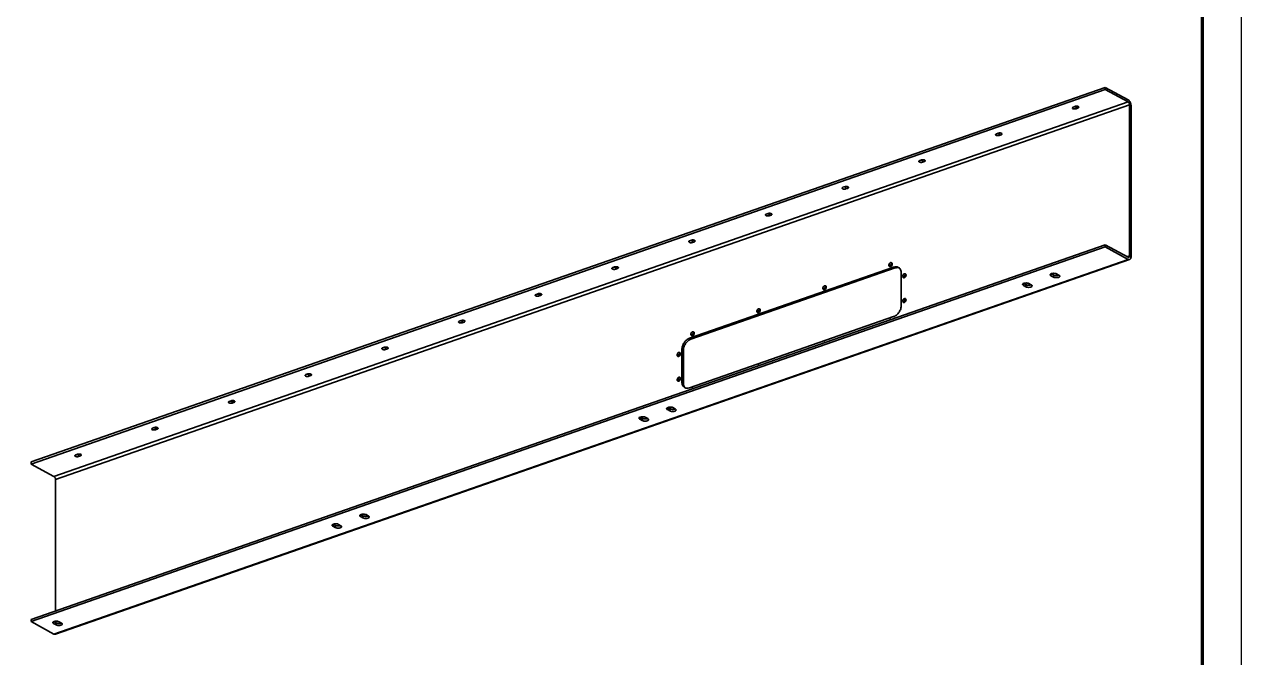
# Model space of a CAD drawing. Header units: millimetres. Extents: x 0 to 420, y 0 to 297.
# Drawn here: x 265.1 to 420, y 135.9 to 216.5 of the extents above; entities that cross this region are included whole.
import ezdxf

# ---------------------------------------------------------------- set-up
doc = ezdxf.new("R2010")
doc.units = ezdxf.units.MM

msp = doc.modelspace()

# ---------------------------------------------------------------- linework, layer by layer
at = {"color": 1, "lineweight": 35}
for p, q in [((402.65, 208.45), (266, 160.81)), ((266, 160.54), (402.65, 208.18)), ((405.56, 206.87), (402.65, 208.45)), ((402.65, 208.18), (402.65, 208.45)), ((402.65, 208.18), (405.56, 206.6)), ((405.56, 206.6), (268.9, 158.96)), ((405.74, 206.23), (269.09, 158.59)), ((398.56, 205.94), (398.79, 206.03)), ((398.68, 205.99), (398.81, 205.98)), ((398.79, 206.03), (398.87, 206.04)), ((398.81, 205.98), (398.94, 206.01)), ((398.87, 206.04), (398.95, 206.05)), ((398.94, 206.01), (399.05, 206.05)), ((398.94, 206.01), (398.94, 205.74)), ((398.95, 206.05), (399.03, 206.05)), ((399.03, 206.05), (399.11, 206.04)), ((399.11, 206.04), (399.18, 206.02)), ((399.17, 206.03), (399.17, 205.82)), ((399.18, 206.02), (399.24, 205.99)), ((399.24, 205.99), (399.27, 205.96)), ((405.63, 206.82), (405.56, 206.87)), ((405.56, 206.6), (405.59, 206.57)), ((405.59, 206.57), (405.63, 206.54)), ((405.7, 206.75), (405.63, 206.82)), ((405.63, 206.54), (405.69, 206.45)), ((405.69, 206.45), (405.73, 206.34)), ((405.77, 206.66), (405.7, 206.75)), ((405.73, 206.34), (405.74, 206.23)), ((405.74, 206.23), (405.74, 187.01)), ((405.82, 206.57), (405.77, 206.66)), ((405.87, 206.46), (405.82, 206.57)), ((405.9, 206.35), (405.87, 206.46)), ((405.92, 206.23), (405.9, 206.35)), ((405.93, 206.12), (405.92, 206.23)), ((405.93, 186.91), (405.93, 206.12)), ((398.45, 205.84), (398.46, 205.87)), ((398.46, 205.81), (398.45, 205.84)), ((398.46, 205.87), (398.48, 205.9)), ((398.49, 205.77), (398.46, 205.81)), ((398.48, 205.9), (398.51, 205.92)), ((398.55, 205.74), (398.49, 205.77)), ((398.51, 205.92), (398.56, 205.94)), ((398.62, 205.72), (398.55, 205.74)), ((398.7, 205.71), (398.62, 205.72)), ((398.78, 205.71), (398.7, 205.71)), ((398.86, 205.72), (398.78, 205.71)), ((398.94, 205.74), (398.86, 205.72)), ((399.17, 205.82), (398.94, 205.74)), ((399.22, 205.84), (399.17, 205.82)), ((399.25, 205.87), (399.22, 205.84)), ((399.27, 205.89), (399.25, 205.87)), ((399.27, 205.96), (399.28, 205.92)), ((399.28, 205.92), (399.27, 205.89)), ((388.69, 202.47), (388.72, 202.5)), ((388.69, 202.44), (388.69, 202.47)), ((388.7, 202.4), (388.69, 202.44)), ((388.73, 202.37), (388.7, 202.4)), ((388.72, 202.5), (388.75, 202.52)), ((388.79, 202.34), (388.73, 202.37)), ((388.75, 202.52), (388.8, 202.54)), ((388.86, 202.32), (388.79, 202.34)), ((388.8, 202.54), (389.03, 202.62)), ((388.94, 202.31), (388.86, 202.32)), ((388.92, 202.58), (389.05, 202.58)), ((389.02, 202.31), (388.94, 202.31)), ((389.1, 202.32), (389.02, 202.31)), ((389.03, 202.62), (389.11, 202.64)), ((389.05, 202.58), (389.17, 202.61)), ((389.17, 202.34), (389.1, 202.32)), ((389.11, 202.64), (389.19, 202.65)), ((389.17, 202.61), (389.29, 202.65)), ((389.17, 202.61), (389.17, 202.34)), ((389.41, 202.42), (389.17, 202.34)), ((389.19, 202.65), (389.27, 202.65)), ((389.27, 202.65), (389.35, 202.64)), ((389.35, 202.64), (389.42, 202.62)), ((389.41, 202.62), (389.41, 202.42)), ((389.46, 202.44), (389.41, 202.42)), ((389.42, 202.62), (389.48, 202.59)), ((389.49, 202.46), (389.46, 202.44)), ((389.48, 202.59), (389.51, 202.56)), ((389.51, 202.49), (389.49, 202.46)), ((389.51, 202.56), (389.52, 202.52)), ((389.52, 202.52), (389.51, 202.49)), ((378.93, 199.07), (378.96, 199.09)), ((378.93, 199.04), (378.93, 199.07)), ((378.94, 199), (378.93, 199.04)), ((378.97, 198.97), (378.94, 199)), ((378.96, 199.09), (378.99, 199.12)), ((379.03, 198.94), (378.97, 198.97)), ((378.99, 199.12), (379.04, 199.14)), ((379.1, 198.92), (379.03, 198.94)), ((379.04, 199.14), (379.27, 199.22)), ((379.18, 198.91), (379.1, 198.92)), ((379.16, 199.18), (379.29, 199.18)), ((379.26, 198.91), (379.18, 198.91)), ((379.34, 198.92), (379.26, 198.91)), ((379.27, 199.22), (379.35, 199.24)), ((379.29, 199.18), (379.41, 199.2)), ((379.41, 198.93), (379.34, 198.92)), ((379.35, 199.24), (379.43, 199.25)), ((379.41, 199.2), (379.53, 199.25)), ((379.41, 199.2), (379.41, 198.93)), ((379.65, 199.02), (379.41, 198.93)), ((379.43, 199.25), (379.51, 199.25)), ((379.51, 199.25), (379.59, 199.24)), ((379.59, 199.24), (379.66, 199.22)), ((379.65, 199.22), (379.65, 199.02)), ((379.7, 199.04), (379.65, 199.02)), ((379.66, 199.22), (379.71, 199.19)), ((379.73, 199.06), (379.7, 199.04)), ((379.71, 199.19), (379.75, 199.15)), ((379.75, 199.09), (379.73, 199.06)), ((379.75, 199.15), (379.76, 199.12)), ((379.76, 199.12), (379.75, 199.09)), ((369.17, 195.66), (369.19, 195.69)), ((369.17, 195.63), (369.17, 195.66)), ((369.18, 195.6), (369.17, 195.63)), ((369.21, 195.56), (369.18, 195.6)), ((369.19, 195.69), (369.23, 195.72)), ((369.27, 195.54), (369.21, 195.56)), ((369.23, 195.72), (369.28, 195.74)), ((369.34, 195.52), (369.27, 195.54)), ((369.28, 195.74), (369.51, 195.82)), ((369.42, 195.51), (369.34, 195.52)), ((369.39, 195.78), (369.53, 195.78)), ((369.5, 195.5), (369.42, 195.51)), ((369.58, 195.51), (369.5, 195.5)), ((369.51, 195.82), (369.58, 195.84)), ((369.53, 195.78), (369.65, 195.8)), ((369.58, 195.84), (369.67, 195.85)), ((369.65, 195.53), (369.58, 195.51)), ((369.65, 195.8), (369.77, 195.84)), ((369.65, 195.8), (369.65, 195.53)), ((369.89, 195.61), (369.65, 195.53)), ((369.67, 195.85), (369.75, 195.84)), ((369.75, 195.84), (369.83, 195.83)), ((369.83, 195.83), (369.9, 195.81)), ((369.89, 195.82), (369.89, 195.61)), ((369.93, 195.63), (369.89, 195.61)), ((369.9, 195.81), (369.95, 195.79)), ((369.97, 195.66), (369.93, 195.63)), ((369.95, 195.79), (369.99, 195.75)), ((369.99, 195.69), (369.97, 195.66)), ((369.99, 195.75), (370, 195.72)), ((370, 195.72), (369.99, 195.69)), ((359.4, 192.23), (359.41, 192.26)), ((359.42, 192.2), (359.4, 192.23)), ((359.41, 192.26), (359.43, 192.29)), ((359.45, 192.16), (359.42, 192.2)), ((359.43, 192.29), (359.47, 192.31)), ((359.5, 192.13), (359.45, 192.16)), ((359.47, 192.31), (359.52, 192.33)), ((359.57, 192.11), (359.5, 192.13)), ((359.52, 192.33), (359.75, 192.42)), ((359.65, 192.1), (359.57, 192.11)), ((359.63, 192.37), (359.77, 192.37)), ((359.74, 192.1), (359.65, 192.1)), ((359.82, 192.11), (359.74, 192.1)), ((359.75, 192.42), (359.82, 192.43)), ((359.77, 192.37), (359.89, 192.4)), ((359.82, 192.43), (359.9, 192.44)), ((359.89, 192.13), (359.82, 192.11)), ((359.89, 192.4), (360.01, 192.44)), ((359.89, 192.4), (359.89, 192.13)), ((360.13, 192.21), (359.89, 192.13)), ((359.9, 192.44), (359.99, 192.44)), ((359.99, 192.44), (360.07, 192.43)), ((360.07, 192.43), (360.14, 192.41)), ((360.13, 192.42), (360.13, 192.21)), ((360.17, 192.23), (360.13, 192.21)), ((360.14, 192.41), (360.19, 192.38)), ((360.21, 192.26), (360.17, 192.23)), ((360.19, 192.38), (360.23, 192.35)), ((360.23, 192.28), (360.21, 192.26)), ((360.23, 192.35), (360.24, 192.31)), ((360.24, 192.31), (360.23, 192.28)), ((349.76, 188.93), (349.99, 189.01)), ((349.87, 188.97), (350.01, 188.97)), ((349.99, 189.01), (350.06, 189.03)), ((350.01, 188.97), (350.13, 189)), ((350.06, 189.03), (350.14, 189.04)), ((350.13, 189), (350.25, 189.04)), ((350.13, 189), (350.13, 188.73)), ((350.14, 189.04), (350.23, 189.04)), ((350.23, 189.04), (350.31, 189.03)), ((350.31, 189.03), (350.38, 189.01)), ((350.37, 189.01), (350.37, 188.81)), ((350.38, 189.01), (350.43, 188.98)), ((350.43, 188.98), (350.47, 188.95)), ((350.47, 188.95), (350.48, 188.91)), ((266, 140.79), (402.65, 188.42)), ((266, 140.52), (402.65, 188.15)), ((349.64, 188.83), (349.65, 188.86)), ((349.66, 188.79), (349.64, 188.83)), ((349.65, 188.86), (349.67, 188.89)), ((349.69, 188.76), (349.66, 188.79)), ((349.67, 188.89), (349.71, 188.91)), ((349.74, 188.73), (349.69, 188.76)), ((349.71, 188.91), (349.76, 188.93)), ((349.81, 188.71), (349.74, 188.73)), ((349.89, 188.7), (349.81, 188.71)), ((349.98, 188.7), (349.89, 188.7)), ((350.06, 188.71), (349.98, 188.7)), ((350.13, 188.73), (350.06, 188.71)), ((350.37, 188.81), (350.13, 188.73)), ((350.41, 188.83), (350.37, 188.81)), ((350.45, 188.85), (350.41, 188.83)), ((350.47, 188.88), (350.45, 188.85)), ((350.48, 188.91), (350.47, 188.88)), ((402.65, 188.42), (402.65, 188.15)), ((405.56, 186.84), (402.65, 188.42)), ((402.65, 188.15), (405.56, 186.57)), ((268.9, 138.93), (405.56, 186.57)), ((269.1, 138.91), (405.75, 186.54)), ((375.11, 185.83), (375.12, 185.9)), ((375.12, 185.9), (375.15, 185.97)), ((375.15, 185.97), (375.19, 186.04)), ((375.19, 186.04), (375.23, 186.09)), ((375.23, 186.09), (375.29, 186.13)), ((375.29, 186.13), (375.35, 186.16)), ((375.34, 185.88), (375.32, 185.83)), ((375.37, 185.93), (375.34, 185.88)), ((375.35, 186.16), (375.41, 186.16)), ((375.41, 185.97), (375.37, 185.93)), ((375.41, 186.16), (375.46, 186.14)), ((375.45, 186.01), (375.41, 185.97)), ((375.49, 186.04), (375.45, 186.01)), ((375.46, 186.14), (375.49, 186.12)), ((375.49, 186.12), (375.52, 186.09)), ((375.53, 186.05), (375.49, 186.04)), ((375.54, 185.91), (375.5, 185.81)), ((375.52, 186.09), (375.53, 186.05)), ((375.53, 186.05), (375.54, 186.01)), ((375.54, 186.01), (375.54, 185.96)), ((375.54, 185.96), (375.54, 185.91)), ((405.74, 187.01), (405.44, 186.9)), ((405.61, 186.82), (405.56, 186.84)), ((405.56, 186.57), (405.61, 186.55)), ((405.66, 186.83), (405.61, 186.82)), ((405.61, 186.55), (405.66, 186.54)), ((405.69, 186.85), (405.66, 186.83)), ((405.66, 186.54), (405.71, 186.53)), ((405.72, 186.89), (405.69, 186.85)), ((405.71, 186.53), (405.75, 186.54)), ((405.74, 186.94), (405.72, 186.89)), ((405.74, 187.01), (405.74, 186.94)), ((405.75, 186.54), (405.79, 186.56)), ((405.79, 186.56), (405.83, 186.59)), ((405.83, 186.59), (405.86, 186.63)), ((405.86, 186.63), (405.88, 186.67)), ((405.88, 186.67), (405.92, 186.78)), ((405.92, 186.78), (405.93, 186.91)), ((339.88, 185.43), (339.89, 185.46)), ((339.89, 185.39), (339.88, 185.43)), ((339.89, 185.46), (339.91, 185.48)), ((339.93, 185.36), (339.89, 185.39)), ((339.91, 185.48), (339.95, 185.51)), ((339.98, 185.33), (339.93, 185.36)), ((339.95, 185.51), (340, 185.53)), ((340.05, 185.31), (339.98, 185.33)), ((340, 185.53), (340.23, 185.61)), ((340.13, 185.3), (340.05, 185.31)), ((340.11, 185.57), (340.25, 185.57)), ((340.22, 185.3), (340.13, 185.3)), ((340.3, 185.31), (340.22, 185.3)), ((340.23, 185.61), (340.3, 185.63)), ((340.25, 185.57), (340.37, 185.59)), ((340.3, 185.63), (340.38, 185.64)), ((340.37, 185.32), (340.3, 185.31)), ((340.37, 185.59), (340.49, 185.63)), ((340.37, 185.59), (340.37, 185.32)), ((340.6, 185.41), (340.37, 185.32)), ((340.38, 185.64), (340.47, 185.64)), ((340.47, 185.64), (340.55, 185.63)), ((340.55, 185.63), (340.62, 185.61)), ((340.6, 185.61), (340.6, 185.41)), ((340.65, 185.43), (340.6, 185.41)), ((340.62, 185.61), (340.67, 185.58)), ((340.69, 185.45), (340.65, 185.43)), ((340.67, 185.58), (340.71, 185.54)), ((340.71, 185.48), (340.69, 185.45)), ((340.71, 185.54), (340.72, 185.51)), ((340.72, 185.51), (340.71, 185.48)), ((349.76, 176.54), (375.72, 185.59)), ((375.91, 185.49), (349.94, 176.44)), ((375.12, 185.77), (375.11, 185.83)), ((375.14, 185.73), (375.12, 185.77)), ((375.16, 185.69), (375.14, 185.73)), ((375.2, 185.66), (375.16, 185.69)), ((375.23, 185.65), (375.2, 185.66)), ((375.27, 185.64), (375.23, 185.65)), ((375.31, 185.65), (375.27, 185.64)), ((375.31, 185.78), (375.3, 185.73)), ((375.3, 185.73), (375.31, 185.65)), ((375.32, 185.83), (375.31, 185.78)), ((375.36, 185.67), (375.31, 185.65)), ((375.4, 185.69), (375.36, 185.67)), ((375.44, 185.72), (375.4, 185.69)), ((375.5, 185.81), (375.44, 185.72)), ((375.88, 185.63), (375.72, 185.59)), ((375.72, 185.59), (375.91, 185.49)), ((376.04, 185.64), (375.88, 185.63)), ((375.91, 185.49), (376.04, 185.52)), ((376.11, 185.63), (376.04, 185.64)), ((376.04, 185.52), (376.17, 185.54)), ((376.18, 185.61), (376.11, 185.63)), ((376.17, 185.54), (376.29, 185.53)), ((376.25, 185.59), (376.18, 185.61)), ((376.32, 185.56), (376.25, 185.59)), ((376.29, 185.53), (376.41, 185.5)), ((376.4, 185.51), (376.32, 185.56)), ((376.48, 185.44), (376.4, 185.51)), ((376.54, 185.36), (376.48, 185.44)), ((376.6, 185.26), (376.54, 185.36)), ((376.64, 185.16), (376.6, 185.26)), ((376.67, 185.05), (376.64, 185.16)), ((376.69, 184.93), (376.67, 185.05)), ((376.7, 184.8), (376.69, 184.93)), ((376.7, 184.8), (376.7, 180.75)), ((376.87, 184.41), (376.88, 184.49)), ((376.88, 184.36), (376.87, 184.41)), ((376.88, 184.49), (376.9, 184.56)), ((376.89, 184.31), (376.88, 184.36)), ((376.92, 184.28), (376.89, 184.31)), ((376.9, 184.56), (376.94, 184.62)), ((376.94, 184.62), (376.99, 184.68)), ((376.99, 184.68), (377.05, 184.72)), ((377.05, 184.72), (377.11, 184.74)), ((377.08, 184.42), (377.06, 184.36)), ((377.06, 184.36), (377.06, 184.31)), ((377.06, 184.31), (377.07, 184.24)), ((377.1, 184.47), (377.08, 184.42)), ((377.13, 184.52), (377.1, 184.47)), ((377.11, 184.74), (377.17, 184.75)), ((377.16, 184.56), (377.13, 184.52)), ((377.19, 184.31), (377.15, 184.28)), ((377.2, 184.6), (377.16, 184.56)), ((377.17, 184.75), (377.22, 184.73)), ((377.26, 184.4), (377.19, 184.31)), ((377.25, 184.62), (377.2, 184.6)), ((377.22, 184.73), (377.25, 184.71)), ((377.25, 184.71), (377.27, 184.68)), ((377.29, 184.64), (377.25, 184.62)), ((377.29, 184.5), (377.26, 184.4)), ((377.27, 184.68), (377.29, 184.64)), ((377.29, 184.64), (377.3, 184.59)), ((377.3, 184.55), (377.29, 184.5)), ((377.3, 184.59), (377.3, 184.55)), ((395.64, 184.61), (395.65, 184.64)), ((395.65, 184.58), (395.64, 184.61)), ((395.65, 184.64), (395.66, 184.67)), ((395.67, 184.55), (395.65, 184.58)), ((395.66, 184.67), (395.73, 184.72)), ((395.7, 184.52), (395.67, 184.55)), ((395.74, 184.49), (395.7, 184.52)), ((395.73, 184.72), (395.82, 184.77)), ((395.74, 184.49), (395.74, 184.73)), ((396.05, 184.32), (395.74, 184.49)), ((395.77, 184.75), (396.05, 184.59)), ((395.82, 184.77), (395.94, 184.8)), ((395.94, 184.8), (396.08, 184.81)), ((396.05, 184.59), (396.12, 184.56)), ((396.05, 184.32), (396.05, 184.59)), ((396.16, 184.28), (396.05, 184.32)), ((396.08, 184.81), (396.22, 184.8)), ((396.12, 184.56), (396.2, 184.54)), ((396.2, 184.54), (396.29, 184.52)), ((396.22, 184.8), (396.34, 184.77)), ((396.29, 184.52), (396.39, 184.52)), ((396.34, 184.77), (396.44, 184.73)), ((396.39, 184.52), (396.48, 184.52)), ((396.44, 184.73), (396.76, 184.56)), ((396.48, 184.52), (396.58, 184.53)), ((396.58, 184.53), (396.66, 184.55)), ((396.66, 184.55), (396.73, 184.58)), ((396.77, 184.33), (396.68, 184.28)), ((396.76, 184.56), (396.8, 184.54)), ((396.83, 184.38), (396.77, 184.33)), ((396.8, 184.54), (396.83, 184.51)), ((396.83, 184.51), (396.85, 184.47)), ((396.85, 184.41), (396.83, 184.38)), ((396.85, 184.47), (396.86, 184.44)), ((396.86, 184.44), (396.85, 184.41)), ((366.72, 182.9), (366.73, 182.97)), ((366.73, 182.85), (366.72, 182.9)), ((366.73, 182.97), (366.75, 183.04)), ((366.74, 182.8), (366.73, 182.85)), ((366.77, 182.76), (366.74, 182.8)), ((366.75, 183.04), (366.79, 183.11)), ((366.8, 182.73), (366.77, 182.76)), ((366.79, 183.11), (366.84, 183.17)), ((366.84, 183.17), (366.9, 183.21)), ((366.9, 183.21), (366.96, 183.23)), ((366.93, 182.9), (366.91, 182.85)), ((366.91, 182.85), (366.91, 182.8)), ((366.91, 182.8), (366.92, 182.72)), ((366.95, 182.96), (366.93, 182.9)), ((366.98, 183), (366.95, 182.96)), ((366.96, 183.23), (367.01, 183.23)), ((367, 182.76), (366.96, 182.74)), ((367.01, 183.05), (366.98, 183)), ((367.04, 182.8), (367, 182.76)), ((367.01, 183.23), (367.07, 183.22)), ((367.05, 183.08), (367.01, 183.05)), ((367.1, 182.88), (367.04, 182.8)), ((367.09, 183.11), (367.05, 183.08)), ((367.07, 183.22), (367.1, 183.19)), ((367.14, 183.13), (367.09, 183.11)), ((367.1, 183.19), (367.12, 183.16)), ((367.14, 182.98), (367.1, 182.88)), ((367.12, 183.16), (367.14, 183.13)), ((367.14, 183.13), (367.15, 183.08)), ((367.15, 183.03), (367.14, 182.98)), ((367.15, 183.08), (367.15, 183.03)), ((376.95, 184.25), (376.92, 184.28)), ((376.99, 184.23), (376.95, 184.25)), ((377.03, 184.23), (376.99, 184.23)), ((377.07, 184.24), (377.03, 184.23)), ((377.11, 184.25), (377.07, 184.24)), ((377.15, 184.28), (377.11, 184.25)), ((392.13, 183.42), (392.15, 183.45)), ((392.13, 183.39), (392.13, 183.42)), ((392.14, 183.35), (392.13, 183.39)), ((392.15, 183.32), (392.14, 183.35)), ((392.15, 183.45), (392.21, 183.5)), ((392.19, 183.29), (392.15, 183.32)), ((392.23, 183.26), (392.19, 183.29)), ((392.21, 183.5), (392.31, 183.54)), ((392.23, 183.26), (392.23, 183.51)), ((392.54, 183.09), (392.23, 183.26)), ((392.25, 183.52), (392.54, 183.36)), ((392.31, 183.54), (392.43, 183.57)), ((392.43, 183.57), (392.57, 183.58)), ((392.54, 183.36), (392.61, 183.33)), ((392.54, 183.09), (392.54, 183.36)), ((392.64, 183.05), (392.54, 183.09)), ((392.57, 183.58), (392.7, 183.57)), ((392.61, 183.33), (392.69, 183.31)), ((392.77, 183.03), (392.64, 183.05)), ((392.69, 183.31), (392.78, 183.3)), ((392.7, 183.57), (392.83, 183.55)), ((392.9, 183.02), (392.77, 183.03)), ((392.78, 183.3), (392.87, 183.29)), ((392.83, 183.55), (392.93, 183.51)), ((392.87, 183.29), (392.97, 183.29)), ((393.04, 183.03), (392.9, 183.02)), ((392.93, 183.51), (393.24, 183.34)), ((392.97, 183.29), (393.06, 183.3)), ((393.16, 183.06), (393.04, 183.03)), ((393.06, 183.3), (393.15, 183.32)), ((393.15, 183.32), (393.22, 183.35)), ((393.26, 183.1), (393.16, 183.06)), ((393.24, 183.34), (393.28, 183.31)), ((393.32, 183.16), (393.26, 183.1)), ((393.28, 183.31), (393.32, 183.28)), ((393.32, 183.28), (393.33, 183.25)), ((393.34, 183.19), (393.32, 183.16)), ((393.33, 183.25), (393.34, 183.22)), ((393.34, 183.22), (393.34, 183.19)), ((396.28, 184.25), (396.16, 184.28)), ((396.42, 184.25), (396.28, 184.25)), ((396.55, 184.26), (396.42, 184.25)), ((396.68, 184.28), (396.55, 184.26)), ((330.12, 182.02), (330.13, 182.05)), ((330.13, 181.99), (330.12, 182.02)), ((330.13, 182.05), (330.15, 182.08)), ((330.17, 181.95), (330.13, 181.99)), ((330.15, 182.08), (330.19, 182.1)), ((330.22, 181.93), (330.17, 181.95)), ((330.19, 182.1), (330.23, 182.13)), ((330.29, 181.91), (330.22, 181.93)), ((330.23, 182.13), (330.47, 182.21)), ((330.37, 181.89), (330.29, 181.91)), ((330.35, 182.17), (330.49, 182.17)), ((330.46, 181.89), (330.37, 181.89)), ((330.54, 181.9), (330.46, 181.89)), ((330.47, 182.21), (330.54, 182.23)), ((330.49, 182.17), (330.61, 182.19)), ((330.54, 182.23), (330.62, 182.24)), ((330.61, 181.92), (330.54, 181.9)), ((330.61, 182.19), (330.73, 182.23)), ((330.61, 182.19), (330.61, 181.92)), ((330.84, 182), (330.61, 181.92)), ((330.62, 182.24), (330.71, 182.23)), ((330.71, 182.23), (330.79, 182.22)), ((330.79, 182.22), (330.86, 182.2)), ((330.84, 182.21), (330.84, 182)), ((330.89, 182.02), (330.84, 182)), ((330.86, 182.2), (330.91, 182.17)), ((330.93, 182.05), (330.89, 182.02)), ((330.91, 182.17), (330.94, 182.14)), ((330.95, 182.08), (330.93, 182.05)), ((330.94, 182.14), (330.96, 182.11)), ((330.96, 182.11), (330.95, 182.08)), ((366.84, 182.72), (366.8, 182.73)), ((366.88, 182.72), (366.84, 182.72)), ((366.92, 182.72), (366.88, 182.72)), ((366.96, 182.74), (366.92, 182.72)), ((376.87, 181.26), (376.88, 181.34)), ((376.88, 181.21), (376.87, 181.26)), ((376.88, 181.34), (376.9, 181.41)), ((376.89, 181.16), (376.88, 181.21)), ((376.9, 181.41), (376.94, 181.47)), ((376.94, 181.47), (376.99, 181.53)), ((376.99, 181.53), (377.05, 181.57)), ((377.05, 181.57), (377.11, 181.59)), ((377.08, 181.27), (377.06, 181.21)), ((377.06, 181.21), (377.06, 181.16)), ((377.1, 181.32), (377.08, 181.27)), ((377.13, 181.37), (377.1, 181.32)), ((377.11, 181.59), (377.17, 181.6)), ((377.16, 181.41), (377.13, 181.37)), ((377.2, 181.45), (377.16, 181.41)), ((377.17, 181.6), (377.22, 181.58)), ((377.26, 181.25), (377.19, 181.16)), ((377.25, 181.47), (377.2, 181.45)), ((377.22, 181.58), (377.25, 181.56)), ((377.25, 181.56), (377.27, 181.53)), ((377.29, 181.49), (377.25, 181.47)), ((377.29, 181.35), (377.26, 181.25)), ((377.27, 181.53), (377.29, 181.49)), ((377.29, 181.49), (377.3, 181.44)), ((377.3, 181.4), (377.29, 181.35)), ((377.3, 181.44), (377.3, 181.4)), ((358.33, 180.05), (358.36, 180.12)), ((358.33, 179.97), (358.33, 180.05)), ((358.33, 179.92), (358.33, 179.97)), ((358.35, 179.87), (358.33, 179.92)), ((358.37, 179.84), (358.35, 179.87)), ((358.36, 180.12), (358.4, 180.18)), ((358.41, 179.81), (358.37, 179.84)), ((358.4, 180.18), (358.45, 180.24)), ((358.44, 179.79), (358.41, 179.81)), ((358.48, 179.79), (358.44, 179.79)), ((358.45, 180.24), (358.5, 180.28)), ((358.53, 179.8), (358.48, 179.79)), ((358.5, 180.28), (358.56, 180.3)), ((358.52, 179.92), (358.51, 179.87)), ((358.51, 179.87), (358.52, 179.8)), ((358.53, 179.98), (358.52, 179.92)), ((358.55, 180.03), (358.53, 179.98)), ((358.57, 179.81), (358.53, 179.8)), ((358.58, 180.08), (358.55, 180.03)), ((358.56, 180.3), (358.62, 180.31)), ((358.61, 179.84), (358.57, 179.81)), ((358.62, 180.12), (358.58, 180.08)), ((358.65, 179.87), (358.61, 179.84)), ((358.62, 180.31), (358.67, 180.29)), ((358.66, 180.16), (358.62, 180.12)), ((358.71, 179.96), (358.65, 179.87)), ((358.7, 180.18), (358.66, 180.16)), ((358.67, 180.29), (358.7, 180.27)), ((358.7, 180.27), (358.73, 180.24)), ((358.74, 180.2), (358.7, 180.18)), ((358.75, 180.06), (358.71, 179.96)), ((358.73, 180.24), (358.74, 180.2)), ((358.74, 180.2), (358.75, 180.15)), ((358.75, 180.15), (358.75, 180.11)), ((358.75, 180.11), (358.75, 180.06)), ((376.18, 179.58), (376.26, 179.67)), ((376.26, 179.67), (376.34, 179.76)), ((376.34, 179.76), (376.41, 179.86)), ((376.41, 179.86), (376.47, 179.96)), ((376.47, 179.96), (376.53, 180.07)), ((376.53, 180.07), (376.58, 180.18)), ((376.58, 180.18), (376.62, 180.3)), ((376.62, 180.3), (376.65, 180.41)), ((376.65, 180.41), (376.68, 180.53)), ((376.68, 180.53), (376.69, 180.64)), ((376.69, 180.64), (376.7, 180.75)), ((376.92, 181.12), (376.89, 181.16)), ((376.95, 181.1), (376.92, 181.12)), ((376.99, 181.08), (376.95, 181.1)), ((377.03, 181.08), (376.99, 181.08)), ((377.07, 181.09), (377.03, 181.08)), ((377.06, 181.16), (377.07, 181.09)), ((377.11, 181.1), (377.07, 181.09)), ((377.15, 181.13), (377.11, 181.1)), ((377.19, 181.16), (377.15, 181.13)), ((320.36, 178.62), (320.37, 178.65)), ((320.37, 178.58), (320.36, 178.62)), ((320.37, 178.65), (320.39, 178.68)), ((320.41, 178.55), (320.37, 178.58)), ((320.39, 178.68), (320.43, 178.7)), ((320.46, 178.52), (320.41, 178.55)), ((320.43, 178.7), (320.47, 178.72)), ((320.53, 178.5), (320.46, 178.52)), ((320.47, 178.72), (320.71, 178.8)), ((320.61, 178.49), (320.53, 178.5)), ((320.59, 178.76), (320.73, 178.76)), ((320.69, 178.49), (320.61, 178.49)), ((320.78, 178.5), (320.69, 178.49)), ((320.71, 178.8), (320.78, 178.82)), ((320.73, 178.76), (320.85, 178.79)), ((320.78, 178.82), (320.86, 178.83)), ((320.85, 178.52), (320.78, 178.5)), ((320.85, 178.79), (320.97, 178.83)), ((320.85, 178.79), (320.85, 178.52)), ((321.08, 178.6), (320.85, 178.52)), ((320.86, 178.83), (320.95, 178.83)), ((320.95, 178.83), (321.03, 178.82)), ((321.03, 178.82), (321.09, 178.8)), ((321.08, 178.8), (321.08, 178.6)), ((321.13, 178.62), (321.08, 178.6)), ((321.09, 178.8), (321.15, 178.77)), ((321.17, 178.65), (321.13, 178.62)), ((321.15, 178.77), (321.18, 178.74)), ((321.19, 178.67), (321.17, 178.65)), ((321.18, 178.74), (321.2, 178.7)), ((321.2, 178.7), (321.19, 178.67)), ((375.72, 179.29), (349.76, 170.24)), ((375.2, 178.85), (375.26, 178.91)), ((375.26, 178.91), (375.33, 178.95)), ((375.33, 178.95), (375.4, 178.96)), ((375.4, 178.96), (375.46, 178.94)), ((375.72, 179.29), (375.82, 179.33)), ((375.82, 179.33), (375.91, 179.38)), ((375.91, 179.38), (376, 179.44)), ((376, 179.44), (376.09, 179.5)), ((376.09, 179.5), (376.18, 179.58)), ((349.93, 177.05), (349.94, 177.12)), ((349.94, 176.99), (349.93, 177.05)), ((349.94, 177.12), (349.96, 177.19)), ((349.95, 176.95), (349.94, 176.99)), ((349.98, 176.91), (349.95, 176.95)), ((349.96, 177.19), (350, 177.26)), ((350.01, 176.88), (349.98, 176.91)), ((350, 177.26), (350.05, 177.31)), ((350.05, 176.87), (350.01, 176.88)), ((350.05, 177.31), (350.11, 177.35)), ((350.09, 176.86), (350.05, 176.87)), ((350.13, 176.87), (350.09, 176.86)), ((350.11, 177.35), (350.17, 177.38)), ((350.14, 177.05), (350.12, 177)), ((350.12, 177), (350.12, 176.95)), ((350.12, 176.95), (350.13, 176.87)), ((350.17, 176.89), (350.13, 176.87)), ((350.16, 177.1), (350.14, 177.05)), ((350.19, 177.15), (350.16, 177.1)), ((350.17, 177.38), (350.23, 177.38)), ((350.21, 176.91), (350.17, 176.89)), ((350.22, 177.19), (350.19, 177.15)), ((350.25, 176.95), (350.21, 176.91)), ((350.26, 177.23), (350.22, 177.19)), ((350.23, 177.38), (350.28, 177.36)), ((350.32, 177.03), (350.25, 176.95)), ((350.31, 177.26), (350.26, 177.23)), ((350.28, 177.36), (350.31, 177.34)), ((350.31, 177.34), (350.33, 177.31)), ((350.35, 177.27), (350.31, 177.26)), ((350.35, 177.13), (350.32, 177.03)), ((350.33, 177.31), (350.35, 177.27)), ((350.35, 177.27), (350.36, 177.23)), ((350.36, 177.18), (350.35, 177.13)), ((350.36, 177.23), (350.36, 177.18)), ((310.6, 175.22), (310.61, 175.25)), ((310.61, 175.18), (310.6, 175.22)), ((310.61, 175.25), (310.63, 175.27)), ((310.65, 175.15), (310.61, 175.18)), ((310.63, 175.27), (310.67, 175.3)), ((310.7, 175.12), (310.65, 175.15)), ((310.67, 175.3), (310.71, 175.32)), ((310.77, 175.1), (310.7, 175.12)), ((310.71, 175.32), (310.95, 175.4)), ((310.85, 175.09), (310.77, 175.1)), ((310.83, 175.36), (310.97, 175.36)), ((310.93, 175.09), (310.85, 175.09)), ((311.02, 175.1), (310.93, 175.09)), ((310.95, 175.4), (311.02, 175.42)), ((310.97, 175.36), (311.09, 175.39)), ((311.02, 175.42), (311.1, 175.43)), ((311.09, 175.12), (311.02, 175.1)), ((311.09, 175.39), (311.2, 175.43)), ((311.09, 175.39), (311.09, 175.12)), ((311.32, 175.2), (311.09, 175.12)), ((311.1, 175.43), (311.18, 175.43)), ((311.18, 175.43), (311.26, 175.42)), ((311.26, 175.42), (311.33, 175.4)), ((311.32, 175.4), (311.32, 175.2)), ((311.37, 175.22), (311.32, 175.2)), ((311.33, 175.4), (311.39, 175.37)), ((311.4, 175.24), (311.37, 175.22)), ((311.39, 175.37), (311.42, 175.34)), ((311.43, 175.27), (311.4, 175.24)), ((311.42, 175.34), (311.43, 175.3)), ((311.43, 175.3), (311.43, 175.27)), ((348.8, 175.3), (348.78, 175.18)), ((348.78, 175.18), (348.78, 175.07)), ((348.78, 171.02), (348.78, 175.07)), ((348.78, 175.07), (348.97, 174.97)), ((348.82, 175.41), (348.8, 175.3)), ((348.85, 175.53), (348.82, 175.41)), ((348.9, 175.64), (348.85, 175.53)), ((348.94, 175.75), (348.9, 175.64)), ((349, 175.86), (348.94, 175.75)), ((348.97, 175.08), (348.99, 175.2)), ((348.97, 174.97), (348.97, 175.08)), ((348.99, 175.2), (349.01, 175.31)), ((349.07, 175.97), (349, 175.86)), ((349.01, 175.31), (349.04, 175.43)), ((349.04, 175.43), (349.08, 175.54)), ((349.14, 176.07), (349.07, 175.97)), ((349.08, 175.54), (349.13, 175.65)), ((349.13, 175.65), (349.19, 175.76)), ((349.21, 176.16), (349.14, 176.07)), ((349.19, 175.76), (349.25, 175.86)), ((349.3, 176.24), (349.21, 176.16)), ((349.25, 175.86), (349.32, 175.96)), ((349.38, 176.32), (349.3, 176.24)), ((349.32, 175.96), (349.4, 176.06)), ((349.47, 176.39), (349.38, 176.32)), ((349.4, 176.06), (349.48, 176.14)), ((349.57, 176.45), (349.47, 176.39)), ((349.48, 176.14), (349.57, 176.22)), ((349.66, 176.5), (349.57, 176.45)), ((349.57, 176.22), (349.66, 176.29)), ((349.76, 176.54), (349.66, 176.5)), ((349.66, 176.29), (349.75, 176.35)), ((349.75, 176.35), (349.85, 176.4)), ((349.94, 176.44), (349.76, 176.54)), ((349.85, 176.4), (349.94, 176.44)), ((366.81, 175.93), (366.87, 175.99)), ((366.87, 175.99), (366.94, 176.02)), ((366.94, 176.02), (367, 176.03)), ((367, 176.03), (367.06, 176.02)), ((348.17, 174.41), (348.18, 174.48)), ((348.18, 174.36), (348.17, 174.41)), ((348.18, 174.48), (348.21, 174.55)), ((348.2, 174.31), (348.18, 174.36)), ((348.22, 174.27), (348.2, 174.31)), ((348.21, 174.55), (348.25, 174.62)), ((348.26, 174.24), (348.22, 174.27)), ((348.25, 174.62), (348.29, 174.67)), ((348.29, 174.23), (348.26, 174.24)), ((348.29, 174.67), (348.35, 174.72)), ((348.33, 174.23), (348.29, 174.23)), ((348.37, 174.23), (348.33, 174.23)), ((348.35, 174.72), (348.41, 174.74)), ((348.37, 174.36), (348.36, 174.31)), ((348.36, 174.31), (348.37, 174.23)), ((348.38, 174.41), (348.37, 174.36)), ((348.42, 174.25), (348.37, 174.23)), ((348.4, 174.47), (348.38, 174.41)), ((348.43, 174.51), (348.4, 174.47)), ((348.41, 174.74), (348.47, 174.74)), ((348.46, 174.27), (348.42, 174.25)), ((348.47, 174.56), (348.43, 174.51)), ((348.5, 174.31), (348.46, 174.27)), ((348.47, 174.74), (348.52, 174.73)), ((348.51, 174.59), (348.47, 174.56)), ((348.56, 174.39), (348.5, 174.31)), ((348.55, 174.62), (348.51, 174.59)), ((348.52, 174.73), (348.55, 174.7)), ((348.55, 174.7), (348.58, 174.67)), ((348.59, 174.64), (348.55, 174.62)), ((348.6, 174.49), (348.56, 174.39)), ((348.58, 174.67), (348.59, 174.64)), ((348.59, 174.64), (348.6, 174.59)), ((348.6, 174.59), (348.6, 174.54)), ((348.6, 174.54), (348.6, 174.49)), ((348.97, 174.97), (348.97, 170.92)), ((300.9, 171.9), (300.95, 171.92)), ((300.95, 171.92), (301.19, 172)), ((301.07, 171.96), (301.2, 171.96)), ((301.19, 172), (301.26, 172.02)), ((301.2, 171.96), (301.33, 171.98)), ((301.26, 172.02), (301.34, 172.03)), ((301.33, 171.98), (301.44, 172.02)), ((301.33, 171.98), (301.33, 171.71)), ((301.34, 172.03), (301.42, 172.03)), ((301.42, 172.03), (301.5, 172.01)), ((301.5, 172.01), (301.57, 171.99)), ((301.56, 172), (301.56, 171.8)), ((301.57, 171.99), (301.63, 171.97)), ((301.63, 171.97), (301.66, 171.93)), ((301.66, 171.93), (301.67, 171.9)), ((358.41, 173), (358.47, 173.06)), ((358.47, 173.06), (358.54, 173.1)), ((358.54, 173.1), (358.61, 173.11)), ((358.61, 173.11), (358.67, 173.09)), ((300.84, 171.82), (300.85, 171.84)), ((300.85, 171.78), (300.84, 171.82)), ((300.85, 171.84), (300.87, 171.87)), ((300.89, 171.75), (300.85, 171.78)), ((300.87, 171.87), (300.9, 171.9)), ((300.94, 171.72), (300.89, 171.75)), ((301.01, 171.7), (300.94, 171.72)), ((301.09, 171.69), (301.01, 171.7)), ((301.17, 171.69), (301.09, 171.69)), ((301.25, 171.69), (301.17, 171.69)), ((301.33, 171.71), (301.25, 171.69)), ((301.56, 171.8), (301.33, 171.71)), ((301.61, 171.82), (301.56, 171.8)), ((301.64, 171.84), (301.61, 171.82)), ((301.67, 171.87), (301.64, 171.84)), ((301.67, 171.9), (301.67, 171.87)), ((348.17, 171.26), (348.18, 171.33)), ((348.18, 171.21), (348.17, 171.26)), ((348.18, 171.33), (348.21, 171.4)), ((348.2, 171.16), (348.18, 171.21)), ((348.22, 171.12), (348.2, 171.16)), ((348.21, 171.4), (348.25, 171.47)), ((348.26, 171.09), (348.22, 171.12)), ((348.25, 171.47), (348.29, 171.52)), ((348.29, 171.08), (348.26, 171.09)), ((348.29, 171.52), (348.35, 171.57)), ((348.33, 171.08), (348.29, 171.08)), ((348.37, 171.08), (348.33, 171.08)), ((348.35, 171.57), (348.41, 171.59)), ((348.37, 171.21), (348.36, 171.16)), ((348.36, 171.16), (348.37, 171.08)), ((348.38, 171.26), (348.37, 171.21)), ((348.42, 171.1), (348.37, 171.08)), ((348.4, 171.32), (348.38, 171.26)), ((348.43, 171.36), (348.4, 171.32)), ((348.41, 171.59), (348.47, 171.59)), ((348.46, 171.12), (348.42, 171.1)), ((348.47, 171.41), (348.43, 171.36)), ((348.5, 171.16), (348.46, 171.12)), ((348.47, 171.59), (348.52, 171.58)), ((348.51, 171.44), (348.47, 171.41)), ((348.56, 171.24), (348.5, 171.16)), ((348.55, 171.47), (348.51, 171.44)), ((348.52, 171.58), (348.55, 171.55)), ((348.55, 171.55), (348.58, 171.52)), ((348.59, 171.49), (348.55, 171.47)), ((348.6, 171.34), (348.56, 171.24)), ((348.58, 171.52), (348.59, 171.48)), ((348.59, 171.48), (348.6, 171.44)), ((348.6, 171.44), (348.6, 171.39)), ((348.6, 171.39), (348.6, 171.34)), ((348.78, 171.02), (348.79, 170.9)), ((348.97, 170.92), (348.78, 171.02)), ((348.79, 170.9), (348.81, 170.78)), ((348.81, 170.78), (348.84, 170.66)), ((348.84, 170.66), (348.88, 170.56)), ((348.88, 170.56), (348.93, 170.47)), ((348.93, 170.47), (349, 170.39)), ((348.97, 170.81), (348.97, 170.92)), ((348.99, 170.71), (348.97, 170.81)), ((349.01, 170.61), (348.99, 170.71)), ((349, 170.39), (349.07, 170.32)), ((349.04, 170.51), (349.01, 170.61)), ((349.08, 170.43), (349.04, 170.51)), ((349.13, 170.35), (349.08, 170.43)), ((349.07, 170.32), (349.16, 170.26)), ((349.19, 170.28), (349.13, 170.35)), ((349.16, 170.26), (349.22, 170.23)), ((349.26, 170.22), (349.19, 170.28)), ((349.22, 170.23), (349.29, 170.21)), ((349.29, 170.21), (349.37, 170.19)), ((349.37, 170.19), (349.44, 170.19)), ((349.44, 170.19), (349.6, 170.2)), ((349.6, 170.2), (349.76, 170.24)), ((350.02, 170.07), (350.08, 170.13)), ((350.08, 170.13), (350.15, 170.17)), ((350.15, 170.17), (350.21, 170.18)), ((350.21, 170.18), (350.28, 170.17)), ((291.08, 168.41), (291.09, 168.44)), ((291.09, 168.38), (291.08, 168.41)), ((291.09, 168.44), (291.11, 168.47)), ((291.12, 168.34), (291.09, 168.38)), ((291.11, 168.47), (291.14, 168.49)), ((291.18, 168.32), (291.12, 168.34)), ((291.14, 168.49), (291.19, 168.51)), ((291.25, 168.29), (291.18, 168.32)), ((291.19, 168.51), (291.43, 168.6)), ((291.33, 168.28), (291.25, 168.29)), ((291.31, 168.56), (291.44, 168.56)), ((291.41, 168.28), (291.33, 168.28)), ((291.49, 168.29), (291.41, 168.28)), ((291.43, 168.6), (291.5, 168.62)), ((291.44, 168.56), (291.57, 168.58)), ((291.57, 168.31), (291.49, 168.29)), ((291.5, 168.62), (291.58, 168.62)), ((291.57, 168.58), (291.68, 168.62)), ((291.57, 168.58), (291.57, 168.31)), ((291.8, 168.39), (291.57, 168.31)), ((291.58, 168.62), (291.66, 168.62)), ((291.66, 168.62), (291.74, 168.61)), ((291.74, 168.61), (291.81, 168.59)), ((291.8, 168.6), (291.8, 168.39)), ((291.85, 168.41), (291.8, 168.39)), ((291.81, 168.59), (291.87, 168.56)), ((291.88, 168.44), (291.85, 168.41)), ((291.87, 168.56), (291.9, 168.53)), ((291.91, 168.47), (291.88, 168.44)), ((291.9, 168.53), (291.91, 168.49)), ((291.91, 168.49), (291.91, 168.47)), ((346.84, 167.63), (346.86, 167.66)), ((346.84, 167.6), (346.84, 167.63)), ((346.84, 167.57), (346.84, 167.6)), ((346.86, 167.53), (346.84, 167.57)), ((346.86, 167.66), (346.92, 167.71)), ((346.89, 167.5), (346.86, 167.53)), ((346.94, 167.48), (346.89, 167.5)), ((346.92, 167.71), (347.02, 167.75)), ((346.94, 167.48), (346.94, 167.72)), ((347.25, 167.31), (346.94, 167.48)), ((346.96, 167.73), (347.25, 167.58)), ((347.02, 167.75), (347.14, 167.78)), ((347.14, 167.78), (347.28, 167.79)), ((347.25, 167.58), (347.32, 167.55)), ((347.25, 167.31), (347.25, 167.58)), ((347.35, 167.26), (347.25, 167.31)), ((347.28, 167.79), (347.41, 167.79)), ((347.32, 167.55), (347.4, 167.52)), ((347.48, 167.24), (347.35, 167.26)), ((347.4, 167.52), (347.49, 167.51)), ((347.41, 167.79), (347.54, 167.76)), ((347.49, 167.51), (347.58, 167.5)), ((347.54, 167.76), (347.64, 167.72)), ((347.58, 167.5), (347.68, 167.5)), ((347.64, 167.72), (347.95, 167.55)), ((347.68, 167.5), (347.77, 167.52)), ((347.87, 167.27), (347.75, 167.24)), ((347.77, 167.52), (347.86, 167.54)), ((347.86, 167.54), (347.93, 167.56)), ((347.97, 167.31), (347.87, 167.27)), ((347.95, 167.55), (347.99, 167.52)), ((348.03, 167.37), (347.97, 167.31)), ((347.99, 167.52), (348.03, 167.49)), ((348.03, 167.49), (348.04, 167.46)), ((348.05, 167.4), (348.03, 167.37)), ((348.04, 167.46), (348.05, 167.43)), ((348.05, 167.43), (348.05, 167.4)), ((343.32, 166.37), (343.33, 166.4)), ((343.33, 166.34), (343.32, 166.37)), ((343.33, 166.4), (343.35, 166.43)), ((343.35, 166.31), (343.33, 166.34)), ((343.35, 166.43), (343.41, 166.49)), ((343.38, 166.28), (343.35, 166.31)), ((343.42, 166.25), (343.38, 166.28)), ((343.41, 166.49), (343.5, 166.53)), ((343.42, 166.25), (343.42, 166.5)), ((343.74, 166.08), (343.42, 166.25)), ((343.45, 166.51), (343.74, 166.35)), ((343.5, 166.53), (343.63, 166.56)), ((343.63, 166.56), (343.76, 166.57)), ((343.74, 166.35), (343.8, 166.32)), ((343.74, 166.08), (343.74, 166.35)), ((343.84, 166.04), (343.74, 166.08)), ((343.76, 166.57), (343.9, 166.56)), ((343.8, 166.32), (343.88, 166.3)), ((343.96, 166.01), (343.84, 166.04)), ((343.88, 166.3), (343.97, 166.28)), ((343.9, 166.56), (344.02, 166.54)), ((344.1, 166.01), (343.96, 166.01)), ((343.97, 166.28), (344.07, 166.28)), ((344.02, 166.54), (344.13, 166.5)), ((344.07, 166.28), (344.16, 166.28)), ((344.24, 166.02), (344.1, 166.01)), ((344.13, 166.5), (344.44, 166.33)), ((344.16, 166.28), (344.26, 166.29)), ((344.36, 166.05), (344.24, 166.02)), ((344.26, 166.29), (344.34, 166.31)), ((344.34, 166.31), (344.41, 166.34)), ((344.45, 166.09), (344.36, 166.05)), ((344.44, 166.33), (344.48, 166.3)), ((344.52, 166.14), (344.45, 166.09)), ((344.48, 166.3), (344.51, 166.27)), ((344.51, 166.27), (344.53, 166.24)), ((344.53, 166.17), (344.52, 166.14)), ((344.53, 166.24), (344.54, 166.2)), ((344.54, 166.2), (344.53, 166.17)), ((347.61, 167.23), (347.48, 167.24)), ((347.75, 167.24), (347.61, 167.23)), ((281.32, 165.04), (281.35, 165.07)), ((281.32, 165.01), (281.32, 165.04)), ((281.33, 164.97), (281.32, 165.01)), ((281.36, 164.94), (281.33, 164.97)), ((281.35, 165.07), (281.38, 165.09)), ((281.42, 164.91), (281.36, 164.94)), ((281.38, 165.09), (281.43, 165.11)), ((281.49, 164.89), (281.42, 164.91)), ((281.43, 165.11), (281.66, 165.19)), ((281.57, 164.88), (281.49, 164.89)), ((281.55, 165.15), (281.68, 165.15)), ((281.65, 164.88), (281.57, 164.88)), ((281.73, 164.89), (281.65, 164.88)), ((281.66, 165.19), (281.74, 165.21)), ((281.68, 165.15), (281.8, 165.18)), ((281.8, 164.91), (281.73, 164.89)), ((281.74, 165.21), (281.82, 165.22)), ((281.8, 165.18), (281.92, 165.22)), ((281.8, 165.18), (281.8, 164.91)), ((282.04, 164.99), (281.8, 164.91)), ((281.82, 165.22), (281.9, 165.22)), ((281.9, 165.22), (281.98, 165.21)), ((281.98, 165.21), (282.05, 165.19)), ((282.04, 165.19), (282.04, 164.99)), ((282.09, 165.01), (282.04, 164.99)), ((282.05, 165.19), (282.11, 165.16)), ((282.12, 165.04), (282.09, 165.01)), ((282.11, 165.16), (282.14, 165.13)), ((282.14, 165.06), (282.12, 165.04)), ((282.14, 165.13), (282.15, 165.09)), ((282.15, 165.09), (282.14, 165.06)), ((271.56, 161.64), (271.59, 161.66)), ((271.56, 161.61), (271.56, 161.64)), ((271.57, 161.57), (271.56, 161.61)), ((271.6, 161.54), (271.57, 161.57)), ((271.59, 161.66), (271.62, 161.69)), ((271.66, 161.51), (271.6, 161.54)), ((271.62, 161.69), (271.67, 161.71)), ((271.73, 161.49), (271.66, 161.51)), ((271.67, 161.71), (271.9, 161.79)), ((271.81, 161.48), (271.73, 161.49)), ((271.79, 161.75), (271.92, 161.75)), ((271.89, 161.48), (271.81, 161.48)), ((271.97, 161.49), (271.89, 161.48)), ((271.9, 161.79), (271.98, 161.81)), ((271.92, 161.75), (272.04, 161.78)), ((272.04, 161.51), (271.97, 161.49)), ((271.98, 161.81), (272.06, 161.82)), ((272.04, 161.78), (272.16, 161.82)), ((272.04, 161.78), (272.04, 161.51)), ((272.28, 161.59), (272.04, 161.51)), ((272.06, 161.82), (272.14, 161.82)), ((272.14, 161.82), (272.22, 161.81)), ((272.22, 161.81), (272.29, 161.79)), ((272.28, 161.79), (272.28, 161.59)), ((272.33, 161.61), (272.28, 161.59)), ((272.29, 161.79), (272.34, 161.76)), ((272.36, 161.63), (272.33, 161.61)), ((272.34, 161.76), (272.38, 161.73)), ((272.38, 161.66), (272.36, 161.63)), ((272.38, 161.73), (272.39, 161.69)), ((272.39, 161.69), (272.38, 161.66)), ((266, 160.54), (266, 160.81)), ((266, 160.54), (268.9, 158.96)), ((268.9, 158.96), (268.94, 158.94)), ((268.94, 158.94), (268.98, 158.9)), ((268.98, 158.9), (269.04, 158.81)), ((269.04, 158.81), (269.08, 158.7)), ((269.08, 158.7), (269.09, 158.59)), ((269.09, 158.59), (269.09, 141.86)), ((307.8, 154.02), (307.82, 154.05)), ((307.8, 153.99), (307.8, 154.02)), ((307.8, 153.95), (307.8, 153.99)), ((307.82, 153.92), (307.8, 153.95)), ((307.82, 154.05), (307.88, 154.1)), ((307.85, 153.89), (307.82, 153.92)), ((307.89, 153.86), (307.85, 153.89)), ((307.88, 154.1), (307.97, 154.14)), ((307.89, 153.86), (307.89, 154.11)), ((308.21, 153.69), (307.89, 153.86)), ((307.92, 154.12), (308.21, 153.96)), ((307.97, 154.14), (308.1, 154.17)), ((308.1, 154.17), (308.23, 154.18)), ((308.21, 153.96), (308.27, 153.93)), ((308.21, 153.69), (308.21, 153.96)), ((308.31, 153.65), (308.21, 153.69)), ((308.23, 154.18), (308.37, 154.18)), ((308.27, 153.93), (308.35, 153.91)), ((308.43, 153.63), (308.31, 153.65)), ((308.35, 153.91), (308.44, 153.9)), ((308.37, 154.18), (308.49, 154.15)), ((308.57, 153.62), (308.43, 153.63)), ((308.44, 153.9), (308.54, 153.89)), ((308.49, 154.15), (308.6, 154.11)), ((308.54, 153.89), (308.63, 153.89)), ((308.71, 153.63), (308.57, 153.62)), ((308.6, 154.11), (308.91, 153.94)), ((308.63, 153.89), (308.73, 153.91)), ((308.83, 153.66), (308.71, 153.63)), ((308.73, 153.91), (308.81, 153.93)), ((308.81, 153.93), (308.88, 153.95)), ((308.92, 153.7), (308.83, 153.66)), ((308.91, 153.94), (308.95, 153.91)), ((308.99, 153.76), (308.92, 153.7)), ((308.95, 153.91), (308.98, 153.88)), ((308.98, 153.88), (309, 153.85)), ((309, 153.79), (308.99, 153.76)), ((309, 153.85), (309.01, 153.82)), ((309.01, 153.82), (309, 153.79)), ((304.28, 152.76), (304.29, 152.79)), ((304.29, 152.73), (304.28, 152.76)), ((304.29, 152.79), (304.3, 152.82)), ((304.31, 152.7), (304.29, 152.73)), ((304.3, 152.82), (304.36, 152.88)), ((304.34, 152.67), (304.31, 152.7)), ((304.38, 152.64), (304.34, 152.67)), ((304.36, 152.88), (304.46, 152.92)), ((304.38, 152.64), (304.38, 152.88)), ((304.69, 152.47), (304.38, 152.64)), ((304.4, 152.9), (304.69, 152.74)), ((304.46, 152.92), (304.58, 152.95)), ((304.58, 152.95), (304.72, 152.96)), ((304.69, 152.74), (304.76, 152.71)), ((304.69, 152.47), (304.69, 152.74)), ((304.79, 152.43), (304.69, 152.47)), ((304.72, 152.96), (304.86, 152.95)), ((304.76, 152.71), (304.84, 152.69)), ((304.92, 152.4), (304.79, 152.43)), ((304.84, 152.69), (304.93, 152.67)), ((304.86, 152.95), (304.98, 152.93)), ((305.06, 152.4), (304.92, 152.4)), ((304.93, 152.67), (305.03, 152.67)), ((304.98, 152.93), (305.08, 152.88)), ((305.03, 152.67), (305.12, 152.67)), ((305.19, 152.41), (305.06, 152.4)), ((305.08, 152.88), (305.39, 152.71)), ((305.12, 152.67), (305.21, 152.68)), ((305.31, 152.44), (305.19, 152.41)), ((305.21, 152.68), (305.3, 152.7)), ((305.3, 152.7), (305.37, 152.73)), ((305.41, 152.48), (305.31, 152.44)), ((305.39, 152.71), (305.44, 152.69)), ((305.47, 152.53), (305.41, 152.48)), ((305.44, 152.69), (305.47, 152.66)), ((305.47, 152.66), (305.49, 152.63)), ((305.49, 152.56), (305.47, 152.53)), ((305.49, 152.63), (305.49, 152.59)), ((305.49, 152.59), (305.49, 152.56)), ((266, 140.79), (266, 140.52)), ((268.9, 138.93), (266, 140.52)), ((268.75, 140.38), (268.76, 140.41)), ((268.76, 140.34), (268.75, 140.38)), ((268.76, 140.41), (268.77, 140.44)), ((268.78, 140.31), (268.76, 140.34)), ((268.77, 140.44), (268.83, 140.49)), ((268.81, 140.28), (268.78, 140.31)), ((268.85, 140.25), (268.81, 140.28)), ((268.83, 140.49), (268.93, 140.53)), ((268.85, 140.5), (268.85, 140.25)), ((269.16, 140.08), (268.85, 140.25)), ((268.87, 140.51), (269.16, 140.35)), ((268.93, 140.53), (269.05, 140.56)), ((269.05, 140.56), (269.19, 140.57)), ((269.09, 140.57), (269.09, 140.39)), ((269.16, 140.35), (269.23, 140.32)), ((269.16, 140.35), (269.16, 140.08)), ((269.26, 140.04), (269.16, 140.08)), ((269.19, 140.57), (269.33, 140.56)), ((269.23, 140.32), (269.31, 140.3)), ((269.39, 140.02), (269.26, 140.04)), ((269.31, 140.3), (269.4, 140.29)), ((269.33, 140.56), (269.45, 140.54)), ((269.53, 140.01), (269.39, 140.02)), ((269.4, 140.29), (269.5, 140.28)), ((269.45, 140.54), (269.55, 140.5)), ((269.5, 140.28), (269.59, 140.28)), ((269.66, 140.02), (269.53, 140.01)), ((269.55, 140.5), (269.87, 140.33)), ((269.59, 140.28), (269.68, 140.29)), ((269.78, 140.05), (269.66, 140.02)), ((269.68, 140.29), (269.77, 140.31)), ((269.77, 140.31), (269.84, 140.34)), ((269.88, 140.09), (269.78, 140.05)), ((269.87, 140.33), (269.91, 140.3)), ((269.94, 140.15), (269.88, 140.09)), ((269.91, 140.3), (269.94, 140.27)), ((269.94, 140.27), (269.96, 140.24)), ((269.96, 140.18), (269.94, 140.15)), ((269.96, 140.24), (269.96, 140.21)), ((269.96, 140.21), (269.96, 140.18)), ((268.96, 138.91), (268.9, 138.93)), ((269.01, 138.9), (268.96, 138.91)), ((269.06, 138.9), (269.01, 138.9)), ((269.1, 138.91), (269.06, 138.9))]:
    msp.add_line(p, q, dxfattribs=at)
at = {"color": 7, "lineweight": 25}
msp.add_lwpolyline([(0, 0), (420, 0), (420, 297), (0, 297)], close=True, dxfattribs=at)
at = {"color": 7, "lineweight": 70}
msp.add_lwpolyline([(20, 5), (415, 5), (415, 292), (20, 292)], close=True, dxfattribs=at)

doc.saveas('drawing.dxf')
